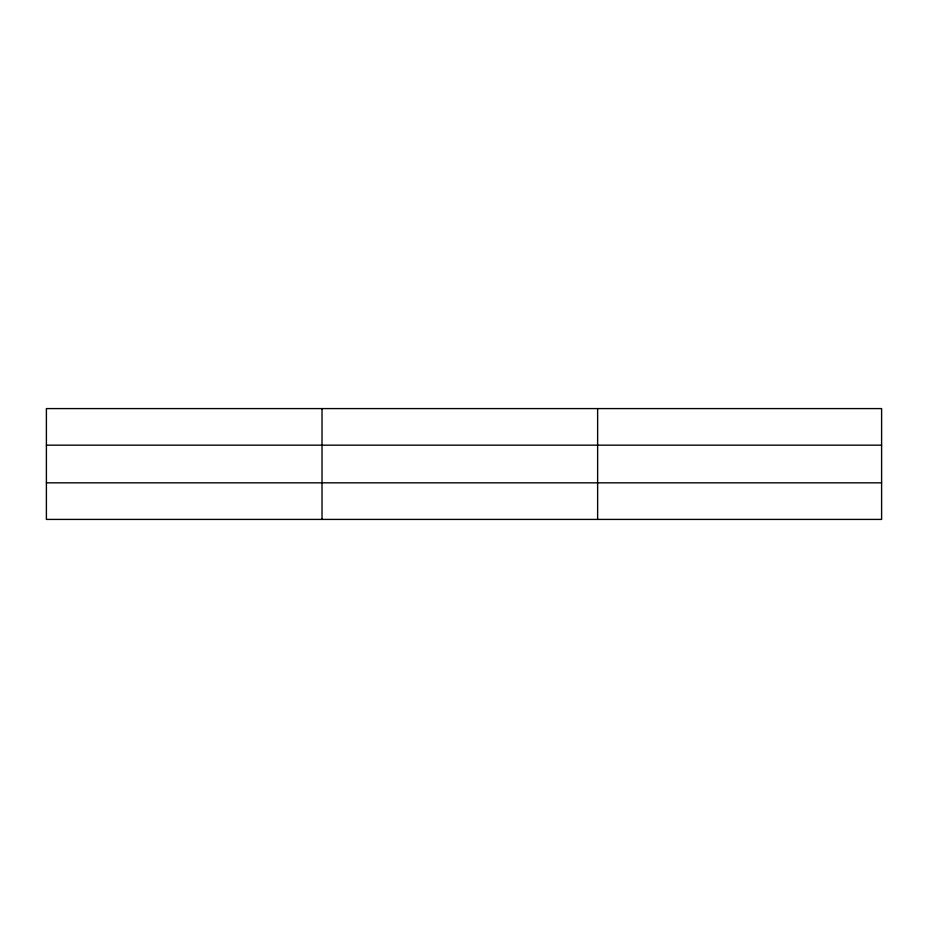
<?xml version="1.0" encoding="UTF-8"?>
<svg xmlns="http://www.w3.org/2000/svg" width="928" height="928" viewBox="0 0 928 928"><rect width="100%" height="100%" fill="white"/><g stroke="black" fill="none" stroke-linecap="round" stroke-linejoin="round"><path stroke-width="1.39" d="M322.016 519.413L322.016 408.587M597.632 519.413L597.632 408.587M881.6 482.838L881.6 519.413L46.4 519.413L46.4 408.587L881.6 408.587L881.6 482.838L46.4 482.838M46.4 445.162L881.6 445.162"/></g></svg>
